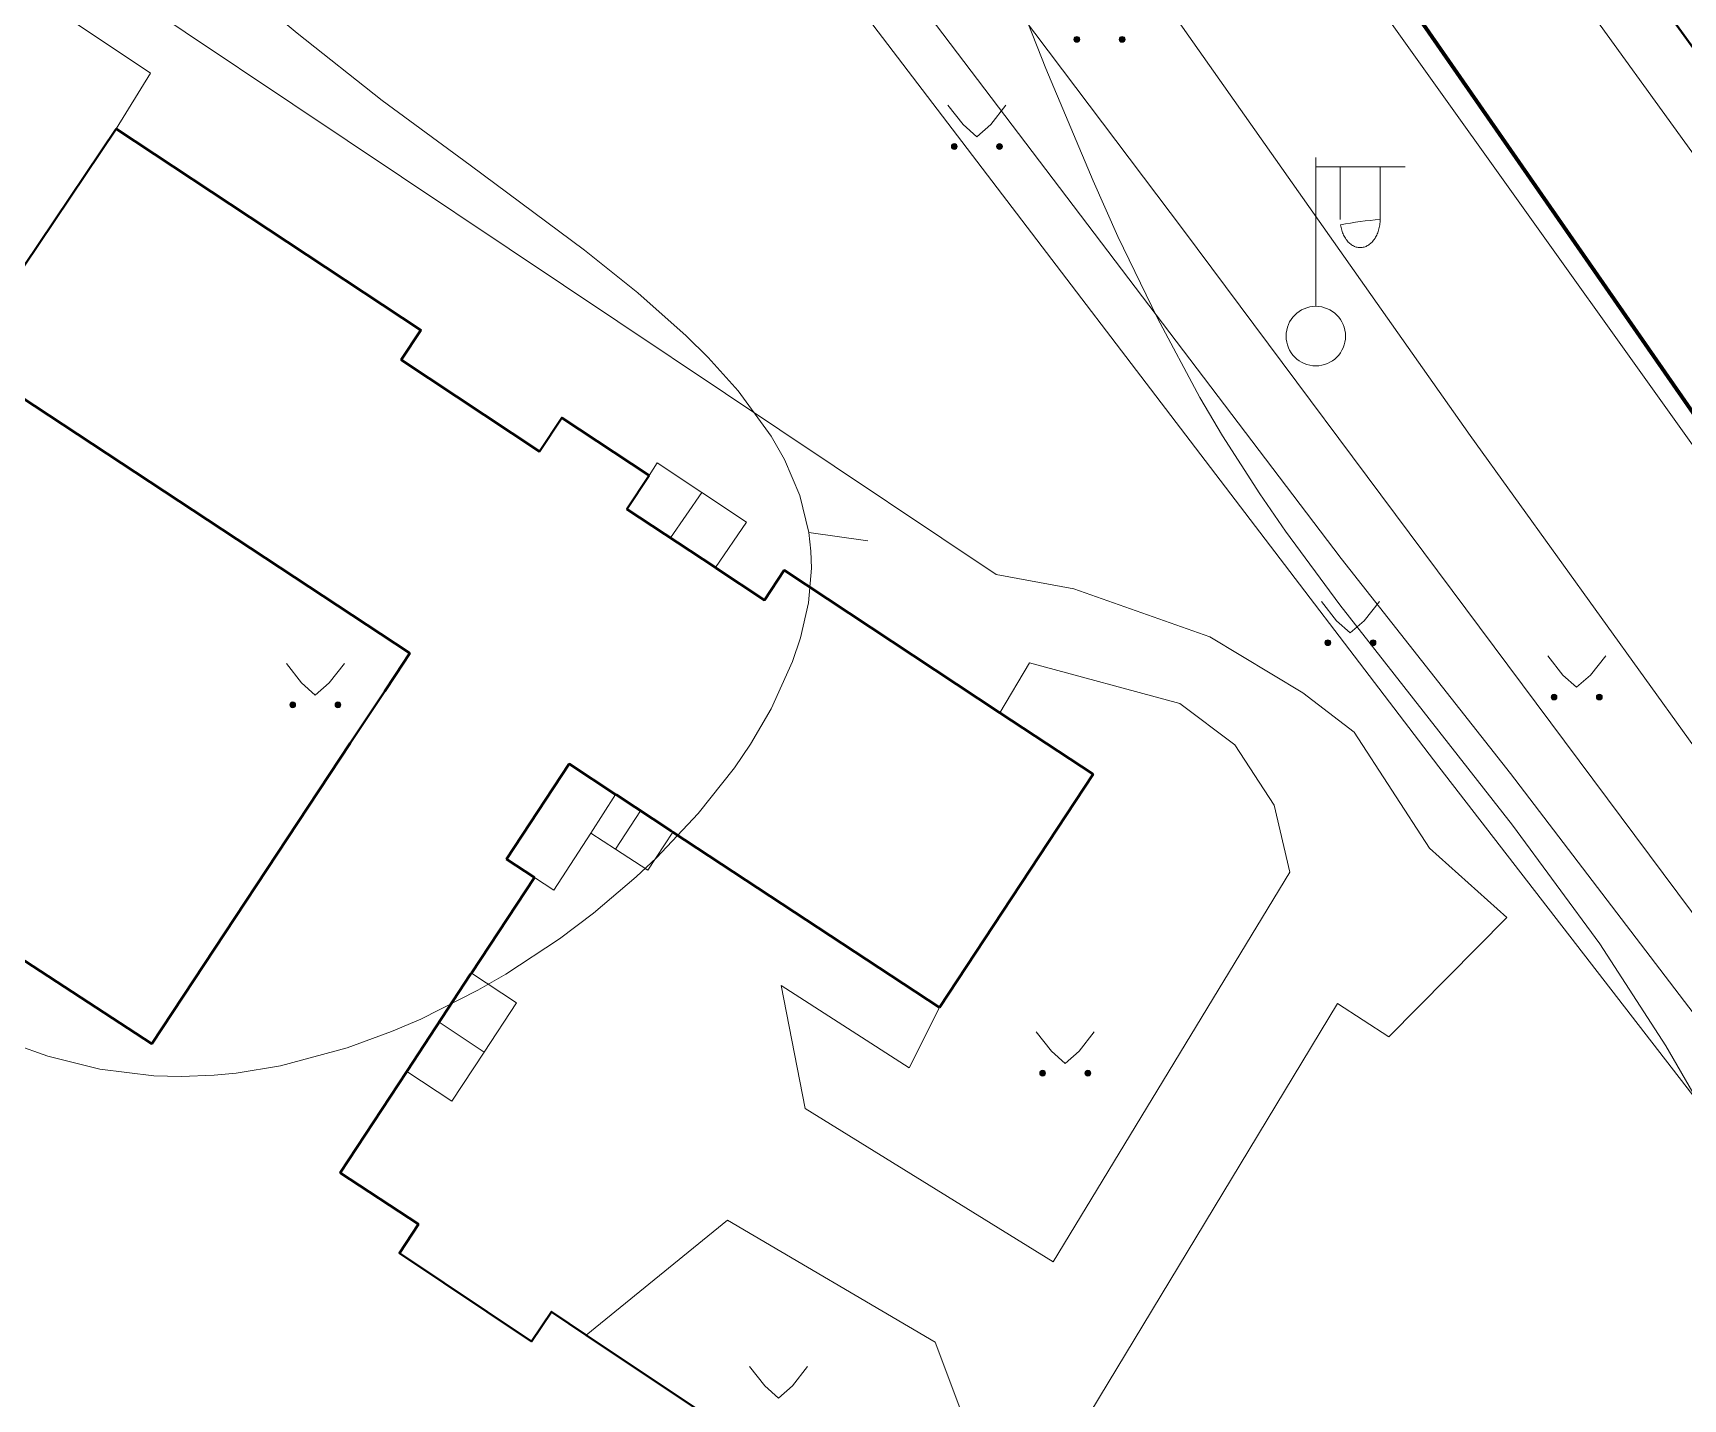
# Model space of a CAD drawing. Extents: x 1000 to 4000, y -5000 to -1000.
# Drawn here: x 1625.3 to 1680.8, y -4421.8 to -4375.9 of the extents above; entities that cross this region are included whole.
import ezdxf

# ---------------------------------------------------------------- set-up
doc = ezdxf.new("R2010")
doc.units = 0
doc.header["$MEASUREMENT"] = 0
for name, color, linetype in [('границы команд_1', 10, 'CONTINUOUS'), ('СЛОЙ_11', 7, 'CONTINUOUS'), ('СЛОЙ_24', 7, 'CONTINUOUS'), ('СЛОЙ_3', 7, 'CONTINUOUS'), ('СЛОЙ_41', 7, 'CONTINUOUS'), ('СЛОЙ_50', 7, 'CONTINUOUS'), ('СЛОЙ_51', 7, 'CONTINUOUS'), ('СЛОЙ_6', 7, 'CONTINUOUS'), ('СЛОЙ_7', 7, 'CONTINUOUS')]:
    doc.layers.add(name, color=color, linetype=linetype)

msp = doc.modelspace()

# ---------------------------------------------------------------- linework, layer by layer
at = {"layer": 'границы команд_1', "color": 6, "lineweight": 100}
msp.add_lwpolyline([(1232.111, -4386.007), (1363.196, -4532.866), (1381.723, -4552.503), (1403.927, -4569.932), (1443.727, -4590.948), (1468.129, -4601.74), (1562.694, -4618.098), (1653.409, -4634.074), (1688.722, -4638.313), (1704.485, -4638.313), (1722.793, -4634.02), (1760.924, -4607.283), (1770.05, -4590.328), (1775.59, -4571.416), (1777.872, -4554.135), (1774.938, -4530.659), (1770.702, -4517.779), (1633.084, -4319.391), (1619.805, -4295.078), (1612.961, -4276.819), (1612.961, -4259.864)], dxfattribs=at)
at = {"layer": 'СЛОЙ_11', "color": 253, "linetype": 'Continuous', "lineweight": 0}
for points in [[(1626.491, -4340.142), (1672.56, -4400.517)], [(1672.56, -4400.517), (1689.175, -4421.995), (1675.089, -4443.352)]]:
    msp.add_lwpolyline(points, dxfattribs=at)
at = {"layer": 'СЛОЙ_24', "color": 253, "linetype": 'Continuous', "lineweight": 0}
for points in [[(1721.995, -4436.01), (1705.631, -4413.305), (1682.436, -4381.752), (1662.634, -4354.384), (1654.114, -4342.42), (1636.338, -4313.995), (1629.797, -4301.556), (1624.5, -4292.163), (1622.494, -4288.47), (1620.006, -4282.35), (1619.364, -4280.041), (1618.566, -4276.13), (1617.839, -4273.186), (1617.678, -4271.018), (1617.839, -4264.997), (1618.16, -4260.019), (1618.642, -4254.56)], [(1692.987, -4420.912), (1688.172, -4414.93), (1663.973, -4382.475), (1649.453, -4363.245), (1639.128, -4347.371), (1625.864, -4325.962), (1613.986, -4304.446), (1609.55, -4296.393), (1604.815, -4284.11), (1600.424, -4268.128)], [(1692.506, -4415.572), (1691.222, -4413.846), (1673.607, -4389.379), (1647.935, -4352.937), (1642.638, -4344.266), (1632.285, -4327.728), (1617.415, -4302.977), (1614.767, -4298.722), (1611.717, -4293.182), (1609.791, -4285.314), (1608.988, -4282.344)], [(1674.969, -4400.739), (1669.271, -4393.514), (1647.361, -4364.651), (1637.016, -4348.746), (1629.235, -4336.399)], [(1674.846, -4405.572), (1672.239, -4403.247), (1669.711, -4399.353), (1667.985, -4398.028), (1664.855, -4396.141), (1660.28, -4394.535), (1657.671, -4394.053), (1628.578, -4374.588), (1611.836, -4362.047)], [(1629.245, -4377.2), (1617.743, -4369.53), (1614.985, -4369.985), (1596.874, -4400.443)], [(1629.245, -4377.2), (1628.088, -4379.072)], [(1655.771, -4408.607), (1654.742, -4410.633), (1650.448, -4407.863), (1651.25, -4411.998), (1659.585, -4417.15), (1667.544, -4404.049), (1667.022, -4401.801), (1665.701, -4399.77), (1663.852, -4398.389), (1658.795, -4397.024), (1657.798, -4398.697)], [(1691.302, -4421.995), (1686.807, -4416.255), (1674.969, -4400.739)], [(1674.846, -4405.572), (1670.876, -4409.592), (1669.15, -4408.468), (1660.242, -4423.2), (1659.238, -4429.061), (1658.837, -4431.189), (1659.238, -4432.192), (1660.168, -4433.197), (1662.127, -4434.761), (1671.598, -4441.224), (1675.089, -4443.352)], [(1643.893, -4419.609), (1648.642, -4415.751), (1655.625, -4419.846), (1656.588, -4422.415), (1656.763, -4426.074), (1651.692, -4434.958), (1650.529, -4435.761), (1649.325, -4436.404), (1647.599, -4436.926), (1645.753, -4437.046), (1644.589, -4436.765), (1637.646, -4431.747), (1640.092, -4428.252)]]:
    msp.add_lwpolyline(points, dxfattribs=at)
at = {"layer": 'СЛОЙ_3', "color": 253, "linetype": 'Continuous', "lineweight": 0}
for p, q in [((1668.419, -4385.037), (1668.419, -4380.037)), ((1668.419, -4383.037), (1668.419, -4380.037)), ((1668.419, -4380.351), (1671.419, -4380.351)), ((1669.24, -4382.119), (1669.24, -4380.351)), ((1670.582, -4382.119), (1670.582, -4380.351))]:
    msp.add_line(p, q, dxfattribs=at)
msp.add_lwpolyline([(1670.582, -4382.119, -0.035191), (1670.569, -4382.303, -0.036545), (1670.531, -4382.48, -0.03934), (1670.469, -4382.643, -0.0437), (1670.386, -4382.786, -0.049642), (1670.284, -4382.903, -0.056748), (1670.168, -4382.99, -0.0637), (1670.042, -4383.044, -0.068204), (1669.911, -4383.062, -0.068204), (1669.78, -4383.044, -0.0637), (1669.654, -4382.99, -0.056748), (1669.538, -4382.903, -0.049642), (1669.436, -4382.786, -0.0437), (1669.353, -4382.643, -0.03934), (1669.291, -4382.48, -0.036545), (1669.253, -4382.303, -0.035191)], format="xyb", close=True, dxfattribs=at)
msp.add_circle((1668.419, -4386.037), 1, dxfattribs=at)
at = {"layer": 'СЛОЙ_41', "color": 253, "linetype": 'Continuous', "lineweight": 0}
for p, q in [((1656.05, -4378.277), (1656.56, -4378.927)), ((1658, -4378.277), (1657.49, -4378.927)), ((1656.56, -4378.927), (1657.02, -4379.337)), ((1657.49, -4378.927), (1657.02, -4379.337)), ((1668.608, -4394.954), (1669.118, -4395.604)), ((1670.558, -4394.954), (1670.048, -4395.604)), ((1669.118, -4395.604), (1669.578, -4396.014)), ((1670.048, -4395.604), (1669.578, -4396.014)), ((1676.216, -4396.781), (1676.726, -4397.431)), ((1678.166, -4396.781), (1677.656, -4397.431)), ((1633.808, -4397.042), (1634.318, -4397.692)), ((1635.758, -4397.042), (1635.248, -4397.692)), ((1676.726, -4397.431), (1677.186, -4397.841)), ((1677.656, -4397.431), (1677.186, -4397.841)), ((1634.318, -4397.692), (1634.778, -4398.102)), ((1635.248, -4397.692), (1634.778, -4398.102)), ((1659.021, -4409.422), (1659.531, -4410.072)), ((1660.971, -4409.422), (1660.461, -4410.072)), ((1659.531, -4410.072), (1659.991, -4410.482)), ((1660.461, -4410.072), (1659.991, -4410.482)), ((1649.379, -4420.67), (1649.889, -4421.32)), ((1651.329, -4420.67), (1650.819, -4421.32)), ((1649.889, -4421.32), (1650.349, -4421.73)), ((1650.819, -4421.32), (1650.349, -4421.73))]:
    msp.add_line(p, q, dxfattribs=at)
for centre in [(1660.385, -4376.064), (1661.906, -4376.064), (1656.264, -4379.665), (1657.785, -4379.665), (1668.822, -4396.342), (1670.343, -4396.342), (1634.022, -4398.43), (1635.543, -4398.43), (1676.43, -4398.169), (1677.951, -4398.169), (1659.235, -4410.81), (1660.756, -4410.81)]:
    msp.add_circle(centre, 0.0976, dxfattribs=at)
for points in [[(1660.289, -4376.083), (1660.287, -4376.064), (1660.289, -4376.045)], [(1660.294, -4376.101), (1660.289, -4376.045), (1660.294, -4376.027)], [(1660.289, -4376.083), (1660.289, -4376.045), (1660.294, -4376.101)], [(1660.303, -4376.118), (1660.294, -4376.027), (1660.303, -4376.01)], [(1660.294, -4376.101), (1660.294, -4376.027), (1660.303, -4376.118)], [(1660.316, -4376.133), (1660.303, -4376.01), (1660.316, -4375.995)], [(1660.303, -4376.118), (1660.303, -4376.01), (1660.316, -4376.133)], [(1660.33, -4376.145), (1660.316, -4375.995), (1660.33, -4375.983)], [(1660.316, -4376.133), (1660.316, -4375.995), (1660.33, -4376.145)], [(1660.347, -4376.154), (1660.33, -4375.983), (1660.347, -4375.974)], [(1660.33, -4376.145), (1660.33, -4375.983), (1660.347, -4376.154)], [(1660.366, -4376.16), (1660.347, -4375.974), (1660.366, -4375.968)], [(1660.347, -4376.154), (1660.347, -4375.974), (1660.366, -4376.16)], [(1660.385, -4376.162), (1660.366, -4375.968), (1660.385, -4375.966)], [(1660.366, -4376.16), (1660.366, -4375.968), (1660.385, -4376.162)], [(1661.81, -4376.083), (1661.808, -4376.064), (1661.81, -4376.045)], [(1661.815, -4376.101), (1661.81, -4376.045), (1661.815, -4376.027)], [(1661.81, -4376.083), (1661.81, -4376.045), (1661.815, -4376.101)], [(1661.824, -4376.118), (1661.815, -4376.027), (1661.824, -4376.01)], [(1661.815, -4376.101), (1661.815, -4376.027), (1661.824, -4376.118)], [(1661.837, -4376.133), (1661.824, -4376.01), (1661.837, -4375.995)], [(1661.824, -4376.118), (1661.824, -4376.01), (1661.837, -4376.133)], [(1661.851, -4376.145), (1661.837, -4375.995), (1661.851, -4375.983)], [(1661.837, -4376.133), (1661.837, -4375.995), (1661.851, -4376.145)], [(1661.868, -4376.154), (1661.851, -4375.983), (1661.868, -4375.974)], [(1661.851, -4376.145), (1661.851, -4375.983), (1661.868, -4376.154)], [(1661.887, -4376.16), (1661.868, -4375.974), (1661.887, -4375.968)], [(1661.868, -4376.154), (1661.868, -4375.974), (1661.887, -4376.16)], [(1661.906, -4376.162), (1661.887, -4375.968), (1661.906, -4375.966)], [(1661.887, -4376.16), (1661.887, -4375.968), (1661.906, -4376.162)], [(1656.168, -4379.684), (1656.166, -4379.665), (1656.168, -4379.646)], [(1656.173, -4379.702), (1656.168, -4379.646), (1656.173, -4379.628)], [(1656.168, -4379.684), (1656.168, -4379.646), (1656.173, -4379.702)], [(1656.182, -4379.719), (1656.173, -4379.628), (1656.182, -4379.611)], [(1656.173, -4379.702), (1656.173, -4379.628), (1656.182, -4379.719)], [(1656.195, -4379.734), (1656.182, -4379.611), (1656.195, -4379.596)], [(1656.182, -4379.719), (1656.182, -4379.611), (1656.195, -4379.734)], [(1656.209, -4379.746), (1656.195, -4379.596), (1656.209, -4379.584)], [(1656.195, -4379.734), (1656.195, -4379.596), (1656.209, -4379.746)], [(1656.226, -4379.755), (1656.209, -4379.584), (1656.226, -4379.575)], [(1656.209, -4379.746), (1656.209, -4379.584), (1656.226, -4379.755)], [(1656.245, -4379.761), (1656.226, -4379.575), (1656.245, -4379.569)], [(1656.226, -4379.755), (1656.226, -4379.575), (1656.245, -4379.761)], [(1656.264, -4379.763), (1656.245, -4379.569), (1656.264, -4379.567)], [(1656.245, -4379.761), (1656.245, -4379.569), (1656.264, -4379.763)], [(1657.689, -4379.684), (1657.687, -4379.665), (1657.689, -4379.646)], [(1657.694, -4379.702), (1657.689, -4379.646), (1657.694, -4379.628)], [(1657.689, -4379.684), (1657.689, -4379.646), (1657.694, -4379.702)], [(1657.703, -4379.719), (1657.694, -4379.628), (1657.703, -4379.611)], [(1657.694, -4379.702), (1657.694, -4379.628), (1657.703, -4379.719)], [(1657.716, -4379.734), (1657.703, -4379.611), (1657.716, -4379.596)], [(1657.703, -4379.719), (1657.703, -4379.611), (1657.716, -4379.734)], [(1657.73, -4379.746), (1657.716, -4379.596), (1657.73, -4379.584)], [(1657.716, -4379.734), (1657.716, -4379.596), (1657.73, -4379.746)], [(1657.747, -4379.755), (1657.73, -4379.584), (1657.747, -4379.575)], [(1657.73, -4379.746), (1657.73, -4379.584), (1657.747, -4379.755)], [(1657.766, -4379.761), (1657.747, -4379.575), (1657.766, -4379.569)], [(1657.747, -4379.755), (1657.747, -4379.575), (1657.766, -4379.761)], [(1657.785, -4379.763), (1657.766, -4379.569), (1657.785, -4379.567)], [(1657.766, -4379.761), (1657.766, -4379.569), (1657.785, -4379.763)], [(1668.726, -4396.361), (1668.724, -4396.342), (1668.726, -4396.323)], [(1668.731, -4396.379), (1668.726, -4396.323), (1668.731, -4396.305)], [(1668.726, -4396.361), (1668.726, -4396.323), (1668.731, -4396.379)], [(1668.74, -4396.396), (1668.731, -4396.305), (1668.74, -4396.288)], [(1668.731, -4396.379), (1668.731, -4396.305), (1668.74, -4396.396)], [(1668.753, -4396.411), (1668.74, -4396.288), (1668.753, -4396.273)], [(1668.74, -4396.396), (1668.74, -4396.288), (1668.753, -4396.411)], [(1668.767, -4396.423), (1668.753, -4396.273), (1668.767, -4396.261)], [(1668.753, -4396.411), (1668.753, -4396.273), (1668.767, -4396.423)], [(1668.784, -4396.432), (1668.767, -4396.261), (1668.784, -4396.252)], [(1668.767, -4396.423), (1668.767, -4396.261), (1668.784, -4396.432)], [(1668.803, -4396.438), (1668.784, -4396.252), (1668.803, -4396.246)], [(1668.784, -4396.432), (1668.784, -4396.252), (1668.803, -4396.438)], [(1668.822, -4396.44), (1668.803, -4396.246), (1668.822, -4396.244)], [(1668.803, -4396.438), (1668.803, -4396.246), (1668.822, -4396.44)], [(1670.247, -4396.361), (1670.245, -4396.342), (1670.247, -4396.323)], [(1670.252, -4396.379), (1670.247, -4396.323), (1670.252, -4396.305)], [(1670.247, -4396.361), (1670.247, -4396.323), (1670.252, -4396.379)], [(1670.261, -4396.396), (1670.252, -4396.305), (1670.261, -4396.288)], [(1670.252, -4396.379), (1670.252, -4396.305), (1670.261, -4396.396)], [(1670.274, -4396.411), (1670.261, -4396.288), (1670.274, -4396.273)], [(1670.261, -4396.396), (1670.261, -4396.288), (1670.274, -4396.411)], [(1670.288, -4396.423), (1670.274, -4396.273), (1670.288, -4396.261)], [(1670.274, -4396.411), (1670.274, -4396.273), (1670.288, -4396.423)], [(1670.305, -4396.432), (1670.288, -4396.261), (1670.305, -4396.252)], [(1670.288, -4396.423), (1670.288, -4396.261), (1670.305, -4396.432)], [(1670.324, -4396.438), (1670.305, -4396.252), (1670.324, -4396.246)], [(1670.305, -4396.432), (1670.305, -4396.252), (1670.324, -4396.438)], [(1670.343, -4396.44), (1670.324, -4396.246), (1670.343, -4396.244)], [(1670.324, -4396.438), (1670.324, -4396.246), (1670.343, -4396.44)], [(1633.926, -4398.449), (1633.924, -4398.43), (1633.926, -4398.411)], [(1633.931, -4398.467), (1633.926, -4398.411), (1633.931, -4398.393)], [(1633.926, -4398.449), (1633.926, -4398.411), (1633.931, -4398.467)], [(1633.94, -4398.484), (1633.931, -4398.393), (1633.94, -4398.376)], [(1633.931, -4398.467), (1633.931, -4398.393), (1633.94, -4398.484)], [(1633.953, -4398.499), (1633.94, -4398.376), (1633.953, -4398.361)], [(1633.94, -4398.484), (1633.94, -4398.376), (1633.953, -4398.499)], [(1633.967, -4398.511), (1633.953, -4398.361), (1633.967, -4398.349)], [(1633.953, -4398.499), (1633.953, -4398.361), (1633.967, -4398.511)], [(1633.984, -4398.52), (1633.967, -4398.349), (1633.984, -4398.34)], [(1633.967, -4398.511), (1633.967, -4398.349), (1633.984, -4398.52)], [(1634.003, -4398.526), (1633.984, -4398.34), (1634.003, -4398.334)], [(1633.984, -4398.52), (1633.984, -4398.34), (1634.003, -4398.526)], [(1634.022, -4398.528), (1634.003, -4398.334), (1634.022, -4398.332)], [(1634.003, -4398.526), (1634.003, -4398.334), (1634.022, -4398.528)], [(1635.447, -4398.449), (1635.445, -4398.43), (1635.447, -4398.411)], [(1635.452, -4398.467), (1635.447, -4398.411), (1635.452, -4398.393)], [(1635.447, -4398.449), (1635.447, -4398.411), (1635.452, -4398.467)], [(1635.461, -4398.484), (1635.452, -4398.393), (1635.461, -4398.376)], [(1635.452, -4398.467), (1635.452, -4398.393), (1635.461, -4398.484)], [(1635.474, -4398.499), (1635.461, -4398.376), (1635.474, -4398.361)], [(1635.461, -4398.484), (1635.461, -4398.376), (1635.474, -4398.499)], [(1635.488, -4398.511), (1635.474, -4398.361), (1635.488, -4398.349)], [(1635.474, -4398.499), (1635.474, -4398.361), (1635.488, -4398.511)], [(1635.505, -4398.52), (1635.488, -4398.349), (1635.505, -4398.34)], [(1635.488, -4398.511), (1635.488, -4398.349), (1635.505, -4398.52)], [(1635.524, -4398.526), (1635.505, -4398.34), (1635.524, -4398.334)], [(1635.505, -4398.52), (1635.505, -4398.34), (1635.524, -4398.526)], [(1635.543, -4398.528), (1635.524, -4398.334), (1635.543, -4398.332)], [(1635.524, -4398.526), (1635.524, -4398.334), (1635.543, -4398.528)], [(1676.334, -4398.188), (1676.332, -4398.169), (1676.334, -4398.15)], [(1676.339, -4398.206), (1676.334, -4398.15), (1676.339, -4398.132)], [(1676.334, -4398.188), (1676.334, -4398.15), (1676.339, -4398.206)], [(1676.348, -4398.223), (1676.339, -4398.132), (1676.348, -4398.115)], [(1676.339, -4398.206), (1676.339, -4398.132), (1676.348, -4398.223)], [(1676.361, -4398.238), (1676.348, -4398.115), (1676.361, -4398.1)], [(1676.348, -4398.223), (1676.348, -4398.115), (1676.361, -4398.238)], [(1676.375, -4398.25), (1676.361, -4398.1), (1676.375, -4398.088)], [(1676.361, -4398.238), (1676.361, -4398.1), (1676.375, -4398.25)], [(1676.392, -4398.259), (1676.375, -4398.088), (1676.392, -4398.079)], [(1676.375, -4398.25), (1676.375, -4398.088), (1676.392, -4398.259)], [(1676.411, -4398.265), (1676.392, -4398.079), (1676.411, -4398.073)], [(1676.392, -4398.259), (1676.392, -4398.079), (1676.411, -4398.265)], [(1676.43, -4398.267), (1676.411, -4398.073), (1676.43, -4398.071)], [(1676.411, -4398.265), (1676.411, -4398.073), (1676.43, -4398.267)], [(1677.855, -4398.188), (1677.853, -4398.169), (1677.855, -4398.15)], [(1677.86, -4398.206), (1677.855, -4398.15), (1677.86, -4398.132)], [(1677.855, -4398.188), (1677.855, -4398.15), (1677.86, -4398.206)], [(1677.869, -4398.223), (1677.86, -4398.132), (1677.869, -4398.115)], [(1677.86, -4398.206), (1677.86, -4398.132), (1677.869, -4398.223)], [(1677.882, -4398.238), (1677.869, -4398.115), (1677.882, -4398.1)], [(1677.869, -4398.223), (1677.869, -4398.115), (1677.882, -4398.238)], [(1677.896, -4398.25), (1677.882, -4398.1), (1677.896, -4398.088)], [(1677.882, -4398.238), (1677.882, -4398.1), (1677.896, -4398.25)], [(1677.913, -4398.259), (1677.896, -4398.088), (1677.913, -4398.079)], [(1677.896, -4398.25), (1677.896, -4398.088), (1677.913, -4398.259)], [(1677.932, -4398.265), (1677.913, -4398.079), (1677.932, -4398.073)], [(1677.913, -4398.259), (1677.913, -4398.079), (1677.932, -4398.265)], [(1677.951, -4398.267), (1677.932, -4398.073), (1677.951, -4398.071)], [(1677.932, -4398.265), (1677.932, -4398.073), (1677.951, -4398.267)], [(1659.144, -4410.847), (1659.139, -4410.791), (1659.144, -4410.773)], [(1659.153, -4410.864), (1659.144, -4410.773), (1659.153, -4410.756)], [(1659.144, -4410.847), (1659.144, -4410.773), (1659.153, -4410.864)], [(1659.166, -4410.879), (1659.153, -4410.756), (1659.166, -4410.741)], [(1659.153, -4410.864), (1659.153, -4410.756), (1659.166, -4410.879)], [(1659.18, -4410.891), (1659.166, -4410.741), (1659.18, -4410.729)], [(1659.166, -4410.879), (1659.166, -4410.741), (1659.18, -4410.891)], [(1659.197, -4410.9), (1659.18, -4410.729), (1659.197, -4410.72)], [(1659.18, -4410.891), (1659.18, -4410.729), (1659.197, -4410.9)], [(1659.216, -4410.906), (1659.197, -4410.72), (1659.216, -4410.714)], [(1659.197, -4410.9), (1659.197, -4410.72), (1659.216, -4410.906)], [(1659.235, -4410.908), (1659.216, -4410.714), (1659.235, -4410.712)], [(1659.216, -4410.906), (1659.216, -4410.714), (1659.235, -4410.908)], [(1660.665, -4410.847), (1660.66, -4410.791), (1660.665, -4410.773)], [(1660.674, -4410.864), (1660.665, -4410.773), (1660.674, -4410.756)], [(1660.665, -4410.847), (1660.665, -4410.773), (1660.674, -4410.864)], [(1660.687, -4410.879), (1660.674, -4410.756), (1660.687, -4410.741)], [(1660.674, -4410.864), (1660.674, -4410.756), (1660.687, -4410.879)], [(1660.701, -4410.891), (1660.687, -4410.741), (1660.701, -4410.729)], [(1660.687, -4410.879), (1660.687, -4410.741), (1660.701, -4410.891)], [(1660.718, -4410.9), (1660.701, -4410.729), (1660.718, -4410.72)], [(1660.701, -4410.891), (1660.701, -4410.729), (1660.718, -4410.9)], [(1660.737, -4410.906), (1660.718, -4410.72), (1660.737, -4410.714)], [(1660.718, -4410.9), (1660.718, -4410.72), (1660.737, -4410.906)], [(1660.756, -4410.908), (1660.737, -4410.714), (1660.756, -4410.712)], [(1660.737, -4410.906), (1660.737, -4410.714), (1660.756, -4410.908)], [(1659.139, -4410.829), (1659.137, -4410.81), (1659.139, -4410.791)], [(1659.139, -4410.829), (1659.139, -4410.791), (1659.144, -4410.847)], [(1660.66, -4410.829), (1660.658, -4410.81), (1660.66, -4410.791)], [(1660.66, -4410.829), (1660.66, -4410.791), (1660.665, -4410.847)]]:
    msp.add_solid(points, dxfattribs=at)
at = {"layer": 'СЛОЙ_41', "color": 253, "linetype": 'Continuous', "lineweight": 0, "extrusion": (0, 0, -1)}
for points in [[(-1660.385, -4376.162), (-1660.385, -4375.966), (-1660.404, -4376.16)], [(-1660.404, -4376.16), (-1660.385, -4375.966), (-1660.404, -4375.968)], [(-1660.404, -4376.16), (-1660.404, -4375.968), (-1660.422, -4376.154)], [(-1660.422, -4376.154), (-1660.404, -4375.968), (-1660.422, -4375.974)], [(-1660.422, -4376.154), (-1660.422, -4375.974), (-1660.439, -4376.145)], [(-1660.439, -4376.145), (-1660.422, -4375.974), (-1660.439, -4375.983)], [(-1660.439, -4376.145), (-1660.439, -4375.983), (-1660.454, -4376.133)], [(-1660.454, -4376.133), (-1660.439, -4375.983), (-1660.454, -4375.995)], [(-1660.454, -4376.133), (-1660.454, -4375.995), (-1660.466, -4376.118)], [(-1660.466, -4376.118), (-1660.454, -4375.995), (-1660.466, -4376.01)], [(-1660.466, -4376.118), (-1660.466, -4376.01), (-1660.475, -4376.101)], [(-1660.475, -4376.101), (-1660.466, -4376.01), (-1660.475, -4376.027)], [(-1660.475, -4376.101), (-1660.475, -4376.027), (-1660.48, -4376.083)], [(-1660.48, -4376.083), (-1660.475, -4376.027), (-1660.48, -4376.045)], [(-1660.48, -4376.083), (-1660.48, -4376.045), (-1660.482, -4376.064)], [(-1661.906, -4376.162), (-1661.906, -4375.966), (-1661.925, -4376.16)], [(-1661.925, -4376.16), (-1661.906, -4375.966), (-1661.925, -4375.968)], [(-1661.925, -4376.16), (-1661.925, -4375.968), (-1661.943, -4376.154)], [(-1661.943, -4376.154), (-1661.925, -4375.968), (-1661.943, -4375.974)], [(-1661.943, -4376.154), (-1661.943, -4375.974), (-1661.96, -4376.145)], [(-1661.96, -4376.145), (-1661.943, -4375.974), (-1661.96, -4375.983)], [(-1661.96, -4376.145), (-1661.96, -4375.983), (-1661.975, -4376.133)], [(-1661.975, -4376.133), (-1661.96, -4375.983), (-1661.975, -4375.995)], [(-1661.975, -4376.133), (-1661.975, -4375.995), (-1661.987, -4376.118)], [(-1661.987, -4376.118), (-1661.975, -4375.995), (-1661.987, -4376.01)], [(-1661.987, -4376.118), (-1661.987, -4376.01), (-1661.996, -4376.101)], [(-1661.996, -4376.101), (-1661.987, -4376.01), (-1661.996, -4376.027)], [(-1661.996, -4376.101), (-1661.996, -4376.027), (-1662.001, -4376.083)], [(-1662.001, -4376.083), (-1661.996, -4376.027), (-1662.001, -4376.045)], [(-1662.001, -4376.083), (-1662.001, -4376.045), (-1662.003, -4376.064)], [(-1656.264, -4379.763), (-1656.264, -4379.567), (-1656.283, -4379.761)], [(-1656.283, -4379.761), (-1656.264, -4379.567), (-1656.283, -4379.569)], [(-1656.283, -4379.761), (-1656.283, -4379.569), (-1656.301, -4379.755)], [(-1656.301, -4379.755), (-1656.283, -4379.569), (-1656.301, -4379.575)], [(-1656.301, -4379.755), (-1656.301, -4379.575), (-1656.318, -4379.746)], [(-1656.318, -4379.746), (-1656.301, -4379.575), (-1656.318, -4379.584)], [(-1656.318, -4379.746), (-1656.318, -4379.584), (-1656.333, -4379.734)], [(-1656.333, -4379.734), (-1656.318, -4379.584), (-1656.333, -4379.596)], [(-1656.333, -4379.734), (-1656.333, -4379.596), (-1656.345, -4379.719)], [(-1656.345, -4379.719), (-1656.333, -4379.596), (-1656.345, -4379.611)], [(-1656.345, -4379.719), (-1656.345, -4379.611), (-1656.354, -4379.702)], [(-1656.354, -4379.702), (-1656.345, -4379.611), (-1656.354, -4379.628)], [(-1656.354, -4379.702), (-1656.354, -4379.628), (-1656.359, -4379.684)], [(-1656.359, -4379.684), (-1656.354, -4379.628), (-1656.359, -4379.646)], [(-1656.359, -4379.684), (-1656.359, -4379.646), (-1656.361, -4379.665)], [(-1657.785, -4379.763), (-1657.785, -4379.567), (-1657.804, -4379.761)], [(-1657.804, -4379.761), (-1657.785, -4379.567), (-1657.804, -4379.569)], [(-1657.804, -4379.761), (-1657.804, -4379.569), (-1657.822, -4379.755)], [(-1657.822, -4379.755), (-1657.804, -4379.569), (-1657.822, -4379.575)], [(-1657.822, -4379.755), (-1657.822, -4379.575), (-1657.839, -4379.746)], [(-1657.839, -4379.746), (-1657.822, -4379.575), (-1657.839, -4379.584)], [(-1657.839, -4379.746), (-1657.839, -4379.584), (-1657.854, -4379.734)], [(-1657.854, -4379.734), (-1657.839, -4379.584), (-1657.854, -4379.596)], [(-1657.854, -4379.734), (-1657.854, -4379.596), (-1657.866, -4379.719)], [(-1657.866, -4379.719), (-1657.854, -4379.596), (-1657.866, -4379.611)], [(-1657.866, -4379.719), (-1657.866, -4379.611), (-1657.875, -4379.702)], [(-1657.875, -4379.702), (-1657.866, -4379.611), (-1657.875, -4379.628)], [(-1657.875, -4379.702), (-1657.875, -4379.628), (-1657.88, -4379.684)], [(-1657.88, -4379.684), (-1657.875, -4379.628), (-1657.88, -4379.646)], [(-1657.88, -4379.684), (-1657.88, -4379.646), (-1657.882, -4379.665)], [(-1668.822, -4396.44), (-1668.822, -4396.244), (-1668.841, -4396.438)], [(-1668.841, -4396.438), (-1668.822, -4396.244), (-1668.841, -4396.246)], [(-1668.841, -4396.438), (-1668.841, -4396.246), (-1668.859, -4396.432)], [(-1668.859, -4396.432), (-1668.841, -4396.246), (-1668.859, -4396.252)], [(-1668.859, -4396.432), (-1668.859, -4396.252), (-1668.876, -4396.423)], [(-1668.876, -4396.423), (-1668.859, -4396.252), (-1668.876, -4396.261)], [(-1668.876, -4396.423), (-1668.876, -4396.261), (-1668.891, -4396.411)], [(-1668.891, -4396.411), (-1668.876, -4396.261), (-1668.891, -4396.273)], [(-1668.891, -4396.411), (-1668.891, -4396.273), (-1668.903, -4396.396)], [(-1668.903, -4396.396), (-1668.891, -4396.273), (-1668.903, -4396.288)], [(-1668.903, -4396.396), (-1668.903, -4396.288), (-1668.912, -4396.379)], [(-1668.912, -4396.379), (-1668.903, -4396.288), (-1668.912, -4396.305)], [(-1668.912, -4396.379), (-1668.912, -4396.305), (-1668.917, -4396.361)], [(-1668.917, -4396.361), (-1668.912, -4396.305), (-1668.917, -4396.323)], [(-1668.917, -4396.361), (-1668.917, -4396.323), (-1668.919, -4396.342)], [(-1670.343, -4396.44), (-1670.343, -4396.244), (-1670.362, -4396.438)], [(-1670.362, -4396.438), (-1670.343, -4396.244), (-1670.362, -4396.246)], [(-1670.362, -4396.438), (-1670.362, -4396.246), (-1670.38, -4396.432)], [(-1670.38, -4396.432), (-1670.362, -4396.246), (-1670.38, -4396.252)], [(-1670.38, -4396.432), (-1670.38, -4396.252), (-1670.397, -4396.423)], [(-1670.397, -4396.423), (-1670.38, -4396.252), (-1670.397, -4396.261)], [(-1670.397, -4396.423), (-1670.397, -4396.261), (-1670.412, -4396.411)], [(-1670.412, -4396.411), (-1670.397, -4396.261), (-1670.412, -4396.273)], [(-1670.412, -4396.411), (-1670.412, -4396.273), (-1670.424, -4396.396)], [(-1670.424, -4396.396), (-1670.412, -4396.273), (-1670.424, -4396.288)], [(-1670.424, -4396.396), (-1670.424, -4396.288), (-1670.433, -4396.379)], [(-1670.433, -4396.379), (-1670.424, -4396.288), (-1670.433, -4396.305)], [(-1670.433, -4396.379), (-1670.433, -4396.305), (-1670.438, -4396.361)], [(-1670.438, -4396.361), (-1670.433, -4396.305), (-1670.438, -4396.323)], [(-1670.438, -4396.361), (-1670.438, -4396.323), (-1670.44, -4396.342)], [(-1634.022, -4398.528), (-1634.022, -4398.332), (-1634.041, -4398.526)], [(-1634.041, -4398.526), (-1634.022, -4398.332), (-1634.041, -4398.334)], [(-1634.041, -4398.526), (-1634.041, -4398.334), (-1634.059, -4398.52)], [(-1634.059, -4398.52), (-1634.041, -4398.334), (-1634.059, -4398.34)], [(-1634.059, -4398.52), (-1634.059, -4398.34), (-1634.076, -4398.511)], [(-1634.076, -4398.511), (-1634.059, -4398.34), (-1634.076, -4398.349)], [(-1634.076, -4398.511), (-1634.076, -4398.349), (-1634.091, -4398.499)], [(-1634.091, -4398.499), (-1634.076, -4398.349), (-1634.091, -4398.361)], [(-1634.091, -4398.499), (-1634.091, -4398.361), (-1634.103, -4398.484)], [(-1634.103, -4398.484), (-1634.091, -4398.361), (-1634.103, -4398.376)], [(-1634.103, -4398.484), (-1634.103, -4398.376), (-1634.112, -4398.467)], [(-1634.112, -4398.467), (-1634.103, -4398.376), (-1634.112, -4398.393)], [(-1634.112, -4398.467), (-1634.112, -4398.393), (-1634.117, -4398.449)], [(-1634.117, -4398.449), (-1634.112, -4398.393), (-1634.117, -4398.411)], [(-1634.117, -4398.449), (-1634.117, -4398.411), (-1634.119, -4398.43)], [(-1635.543, -4398.528), (-1635.543, -4398.332), (-1635.562, -4398.526)], [(-1635.562, -4398.526), (-1635.543, -4398.332), (-1635.562, -4398.334)], [(-1635.562, -4398.526), (-1635.562, -4398.334), (-1635.58, -4398.52)], [(-1635.58, -4398.52), (-1635.562, -4398.334), (-1635.58, -4398.34)], [(-1635.58, -4398.52), (-1635.58, -4398.34), (-1635.597, -4398.511)], [(-1635.597, -4398.511), (-1635.58, -4398.34), (-1635.597, -4398.349)], [(-1635.597, -4398.511), (-1635.597, -4398.349), (-1635.612, -4398.499)], [(-1635.612, -4398.499), (-1635.597, -4398.349), (-1635.612, -4398.361)], [(-1635.612, -4398.499), (-1635.612, -4398.361), (-1635.624, -4398.484)], [(-1635.624, -4398.484), (-1635.612, -4398.361), (-1635.624, -4398.376)], [(-1635.624, -4398.484), (-1635.624, -4398.376), (-1635.633, -4398.467)], [(-1635.633, -4398.467), (-1635.624, -4398.376), (-1635.633, -4398.393)], [(-1635.633, -4398.467), (-1635.633, -4398.393), (-1635.638, -4398.449)], [(-1635.638, -4398.449), (-1635.633, -4398.393), (-1635.638, -4398.411)], [(-1635.638, -4398.449), (-1635.638, -4398.411), (-1635.64, -4398.43)], [(-1676.43, -4398.267), (-1676.43, -4398.071), (-1676.449, -4398.265)], [(-1676.449, -4398.265), (-1676.43, -4398.071), (-1676.449, -4398.073)], [(-1676.449, -4398.265), (-1676.449, -4398.073), (-1676.467, -4398.259)], [(-1676.467, -4398.259), (-1676.449, -4398.073), (-1676.467, -4398.079)], [(-1676.467, -4398.259), (-1676.467, -4398.079), (-1676.484, -4398.25)], [(-1676.484, -4398.25), (-1676.467, -4398.079), (-1676.484, -4398.088)], [(-1676.484, -4398.25), (-1676.484, -4398.088), (-1676.499, -4398.238)], [(-1676.499, -4398.238), (-1676.484, -4398.088), (-1676.499, -4398.1)], [(-1676.499, -4398.238), (-1676.499, -4398.1), (-1676.511, -4398.223)], [(-1676.511, -4398.223), (-1676.499, -4398.1), (-1676.511, -4398.115)], [(-1676.511, -4398.223), (-1676.511, -4398.115), (-1676.52, -4398.206)], [(-1676.52, -4398.206), (-1676.511, -4398.115), (-1676.52, -4398.132)], [(-1676.52, -4398.206), (-1676.52, -4398.132), (-1676.525, -4398.188)], [(-1676.525, -4398.188), (-1676.52, -4398.132), (-1676.525, -4398.15)], [(-1676.525, -4398.188), (-1676.525, -4398.15), (-1676.527, -4398.169)], [(-1677.951, -4398.267), (-1677.951, -4398.071), (-1677.97, -4398.265)], [(-1677.97, -4398.265), (-1677.951, -4398.071), (-1677.97, -4398.073)], [(-1677.97, -4398.265), (-1677.97, -4398.073), (-1677.988, -4398.259)], [(-1677.988, -4398.259), (-1677.97, -4398.073), (-1677.988, -4398.079)], [(-1677.988, -4398.259), (-1677.988, -4398.079), (-1678.005, -4398.25)], [(-1678.005, -4398.25), (-1677.988, -4398.079), (-1678.005, -4398.088)], [(-1678.005, -4398.25), (-1678.005, -4398.088), (-1678.02, -4398.238)], [(-1678.02, -4398.238), (-1678.005, -4398.088), (-1678.02, -4398.1)], [(-1678.02, -4398.238), (-1678.02, -4398.1), (-1678.032, -4398.223)], [(-1678.032, -4398.223), (-1678.02, -4398.1), (-1678.032, -4398.115)], [(-1678.032, -4398.223), (-1678.032, -4398.115), (-1678.041, -4398.206)], [(-1678.041, -4398.206), (-1678.032, -4398.115), (-1678.041, -4398.132)], [(-1678.041, -4398.206), (-1678.041, -4398.132), (-1678.046, -4398.188)], [(-1678.046, -4398.188), (-1678.041, -4398.132), (-1678.046, -4398.15)], [(-1678.046, -4398.188), (-1678.046, -4398.15), (-1678.048, -4398.169)], [(-1659.235, -4410.908), (-1659.235, -4410.712), (-1659.254, -4410.906)], [(-1659.254, -4410.906), (-1659.235, -4410.712), (-1659.254, -4410.714)], [(-1659.254, -4410.906), (-1659.254, -4410.714), (-1659.272, -4410.9)], [(-1659.272, -4410.9), (-1659.254, -4410.714), (-1659.272, -4410.72)], [(-1659.272, -4410.9), (-1659.272, -4410.72), (-1659.289, -4410.891)], [(-1659.289, -4410.891), (-1659.272, -4410.72), (-1659.289, -4410.729)], [(-1659.289, -4410.891), (-1659.289, -4410.729), (-1659.304, -4410.879)], [(-1659.304, -4410.879), (-1659.289, -4410.729), (-1659.304, -4410.741)], [(-1659.304, -4410.879), (-1659.304, -4410.741), (-1659.316, -4410.864)], [(-1659.316, -4410.864), (-1659.304, -4410.741), (-1659.316, -4410.756)], [(-1659.316, -4410.864), (-1659.316, -4410.756), (-1659.325, -4410.847)], [(-1659.325, -4410.847), (-1659.316, -4410.756), (-1659.325, -4410.773)], [(-1659.325, -4410.847), (-1659.325, -4410.773), (-1659.33, -4410.829)], [(-1659.33, -4410.829), (-1659.325, -4410.773), (-1659.33, -4410.791)], [(-1660.756, -4410.908), (-1660.756, -4410.712), (-1660.775, -4410.906)], [(-1660.775, -4410.906), (-1660.756, -4410.712), (-1660.775, -4410.714)], [(-1660.775, -4410.906), (-1660.775, -4410.714), (-1660.793, -4410.9)], [(-1660.793, -4410.9), (-1660.775, -4410.714), (-1660.793, -4410.72)], [(-1660.793, -4410.9), (-1660.793, -4410.72), (-1660.81, -4410.891)], [(-1660.81, -4410.891), (-1660.793, -4410.72), (-1660.81, -4410.729)], [(-1660.81, -4410.891), (-1660.81, -4410.729), (-1660.825, -4410.879)], [(-1660.825, -4410.879), (-1660.81, -4410.729), (-1660.825, -4410.741)], [(-1660.825, -4410.879), (-1660.825, -4410.741), (-1660.837, -4410.864)], [(-1660.837, -4410.864), (-1660.825, -4410.741), (-1660.837, -4410.756)], [(-1660.837, -4410.864), (-1660.837, -4410.756), (-1660.846, -4410.847)], [(-1660.846, -4410.847), (-1660.837, -4410.756), (-1660.846, -4410.773)], [(-1660.846, -4410.847), (-1660.846, -4410.773), (-1660.851, -4410.829)], [(-1660.851, -4410.829), (-1660.846, -4410.773), (-1660.851, -4410.791)], [(-1659.33, -4410.829), (-1659.33, -4410.791), (-1659.332, -4410.81)], [(-1660.851, -4410.829), (-1660.851, -4410.791), (-1660.853, -4410.81)]]:
    msp.add_solid(points, dxfattribs=at)
at = {"layer": 'СЛОЙ_50', "color": 253, "linetype": 'Continuous', "lineweight": 0}
msp.add_line((1651.374, -4392.633), (1653.353, -4392.919), dxfattribs=at)
for points in [[(1657.213, -4371.629), (1659.343, -4377.042), (1660.931, -4380.819), (1661.768, -4382.686), (1663.095, -4385.437), (1664.525, -4388.101), (1665.286, -4389.392), (1666.532, -4391.335), (1667.402, -4392.596), (1669.221, -4395.065), (1675.036, -4402.47), (1677.963, -4406.467), (1680.189, -4409.895), (1681.221, -4411.671)], [(1632.804, -4374.703), (1634.17, -4375.861), (1637.033, -4378.118), (1639.985, -4380.296), (1643.836, -4383.149), (1645.621, -4384.579), (1647.251, -4386.026), (1647.993, -4386.76), (1649, -4387.877), (1650.112, -4389.405), (1650.556, -4390.189), (1651.067, -4391.392), (1651.374, -4392.633), (1651.445, -4393.27), (1651.459, -4393.838), (1651.358, -4394.997), (1651.092, -4396.177), (1650.829, -4396.971), (1650.108, -4398.566), (1649.41, -4399.757), (1648.875, -4400.543), (1647.654, -4402.087), (1646.25, -4403.574), (1645.573, -4404.211), (1644.135, -4405.431), (1642.991, -4406.292), (1641.185, -4407.481), (1640.249, -4408.024), (1638.326, -4408.992), (1637.345, -4409.413), (1635.857, -4409.957), (1633.61, -4410.559), (1632.117, -4410.805), (1631.376, -4410.878), (1630.275, -4410.922), (1629.351, -4410.896), (1627.541, -4410.674), (1625.788, -4410.24), (1624.654, -4409.84)]]:
    msp.add_lwpolyline(points, dxfattribs=at)
at = {"layer": 'СЛОЙ_51', "color": 253, "linetype": 'Continuous', "lineweight": 0}
msp.add_lwpolyline([(1324.307, -4490.488), (1379.939, -4551.266), (1400.471, -4567.243), (1446.75, -4594.306), (1468.129, -4601.74), (1607.618, -4625.869), (1673.126, -4637.607), (1701.934, -4638.911), (1722.793, -4634.02), (1737.133, -4625.869), (1760.924, -4607.283), (1770.05, -4590.328), (1775.59, -4571.416), (1777.872, -4554.135), (1774.938, -4530.659), (1770.702, -4517.779), (1750.495, -4486.803), (1663.803, -4365.508), (1637.079, -4326.707), (1619.805, -4295.078), (1612.961, -4276.819), (1611.332, -4259.864)], dxfattribs=at)
at = {"layer": 'СЛОЙ_6', "color": 253, "linetype": 'Continuous', "lineweight": 40}
for points in [[(1629.737, -4297.074), (1639.865, -4315.272), (1656.84, -4342.913), (1685.605, -4382.539)], [(1628.088, -4379.072), (1622.894, -4386.778), (1637.957, -4396.696), (1637.461, -4397.447), (1637.114, -4397.973), (1635.958, -4399.72), (1629.282, -4409.82), (1611.657, -4398.334), (1606.484, -4406.164), (1616.763, -4412.955)], [(1646.003, -4390.719), (1643.069, -4388.781), (1642.322, -4389.912), (1637.67, -4386.839), (1638.331, -4385.838), (1628.088, -4379.072)], [(1648.235, -4393.818), (1645.256, -4391.85), (1646.003, -4390.719)], [(1657.798, -4398.697), (1650.546, -4393.906), (1649.884, -4394.908), (1648.26, -4393.835), (1648.235, -4393.818)], [(1655.771, -4408.607), (1660.929, -4400.765), (1657.798, -4398.697)], [(1642.145, -4404.23), (1641.212, -4403.616), (1643.316, -4400.416), (1644.878, -4401.443)], [(1644.878, -4401.443), (1644.903, -4401.459), (1646.752, -4402.675), (1646.803, -4402.709)], [(1646.803, -4402.709), (1655.771, -4408.607)], [(1640.031, -4407.445), (1642.145, -4404.23)], [(1637.854, -4410.754), (1640.003, -4407.487), (1640.031, -4407.445)], [(1643.893, -4419.609), (1642.722, -4418.827), (1642.055, -4419.825), (1637.606, -4416.854), (1638.245, -4415.883), (1635.618, -4414.155), (1637.854, -4410.754)], [(1640.092, -4428.252), (1647.347, -4433.146), (1652.57, -4425.405), (1643.893, -4419.609)]]:
    msp.add_lwpolyline(points, dxfattribs=at)
at = {"layer": 'СЛОЙ_7', "color": 253, "linetype": 'Continuous', "lineweight": 0}
for p, q in [((1646.003, -4390.719), (1646.279, -4390.302)), ((1646.279, -4390.302), (1647.781, -4391.294)), ((1647.781, -4391.294), (1646.725, -4392.821)), ((1647.781, -4391.294), (1649.283, -4392.286)), ((1649.283, -4392.286), (1648.235, -4393.818)), ((1644.041, -4402.738), (1644.878, -4401.443)), ((1645.716, -4401.994), (1644.873, -4403.277)), ((1642.798, -4404.659), (1644.041, -4402.738)), ((1644.041, -4402.738), (1644.873, -4403.277)), ((1646.803, -4402.709), (1645.965, -4403.983)), ((1644.873, -4403.277), (1645.965, -4403.983)), ((1642.145, -4404.23), (1642.798, -4404.659)), ((1641.55, -4408.444), (1640.031, -4407.445)), ((1640.462, -4410.099), (1641.55, -4408.444)), ((1640.462, -4410.099), (1638.948, -4409.091)), ((1639.374, -4411.754), (1640.462, -4410.099)), ((1637.854, -4410.754), (1639.374, -4411.754))]:
    msp.add_line(p, q, dxfattribs=at)

doc.saveas('drawing.dxf')
